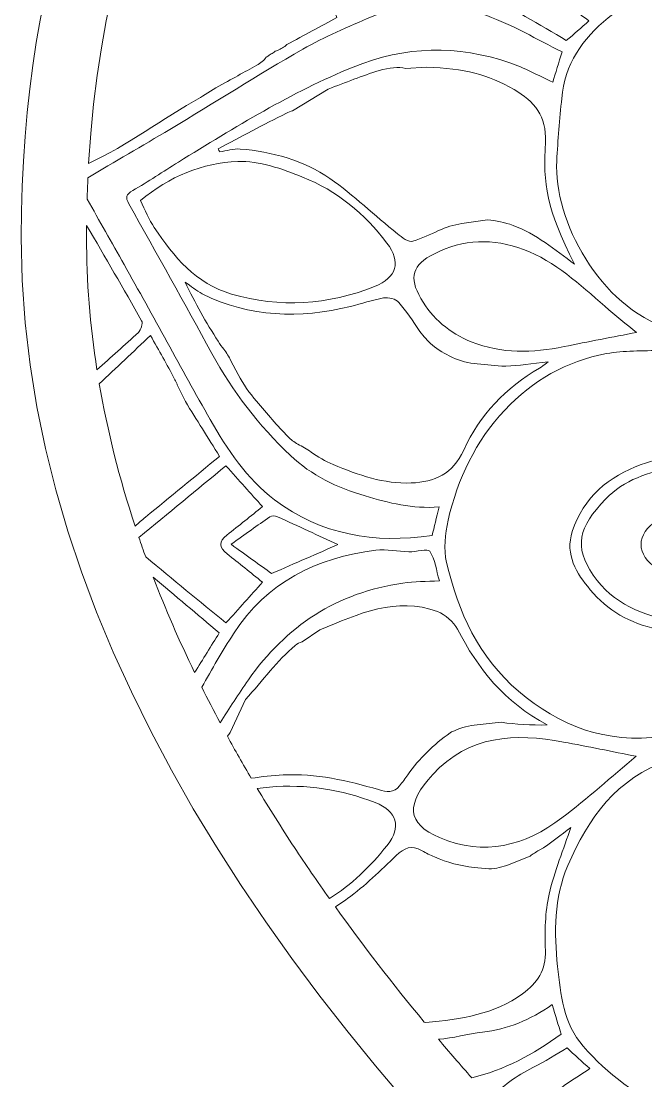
# Model space of a CAD drawing. Extents: x 12 to 8996, y -931 to -69.
# Drawn here: x 2301.9 to 2518.2, y -641.9 to -275.4 of the extents above; entities that cross this region are included whole.
import ezdxf

# ---------------------------------------------------------------- set-up
doc = ezdxf.new("R2010")
doc.units = 0
doc.header["$MEASUREMENT"] = 0
doc.layers.add('Layer 1', color=7, linetype='Continuous')

msp = doc.modelspace()

# ---------------------------------------------------------------- linework, layer by layer
at = {"layer": 'Layer 1', "lineweight": 0}
for points, knots in [([(3039.41, -71.03), (2929.37, -71.03), (2816.23, -144.48), (2788, -275.17), (2759.78, -144.5), (2646.61, -71.05), (2536.59, -71.03), (2417.39, -71.01), (2301.87, -157.19), (2301.87, -350.19), (2301.87, -666.4), (2788, -928.97), (2788, -928.97), (2788, -928.97), (3274.13, -666.4), (3274.13, -350.19), (3274.13, -157.21), (3158.6, -71.03), (3039.41, -71.03)], [0, 0, 0, 0, 1, 1, 1, 2, 2, 2, 3, 3, 3, 4, 4, 4, 5, 5, 5, 6, 6, 6, 6]), ([(2567.87, -116.9), (2578.47, -118.86), (2586.62, -125.21), (2594.75, -131.78), (2603.98, -139.23), (2607.58, -150.37), (2613.73, -159.27), (2611.31, -161.94), (2609.02, -164.46), (2606.52, -167.23), (2606.48, -167.17), (2606.44, -167.12), (2606.41, -167.06), (2606.29, -167.21), (2606.14, -167.33), (2606.01, -167.47), (2603.57, -163.59), (2599.41, -156.39), (2596.9, -153.63), (2584.22, -139.72), (2569.02, -130.8), (2549.87, -127.91), (2534.46, -125.58), (2519.07, -125.76), (2503.67, -125.39), (2489.65, -125.06), (2475.58, -126.3), (2461.53, -126.73), (2459.18, -126.8), (2458.25, -127.5), (2458.23, -129.94), (2458.2, -133.61), (2457.64, -137.28), (2457.58, -140.96), (2457.31, -157.31), (2456.8, -173.66), (2457.01, -190.01), (2457.25, -207.77), (2458.6, -225.57), (2466.57, -241.82), (2469.54, -247.9), (2474.7, -252.92), (2478.98, -258.33), (2480.98, -260.86), (2482.97, -263.52), (2485.45, -265.53), (2488.02, -267.61), (2494.57, -272.48), (2498.49, -275.25), (2495.79, -277.6), (2493.3, -279.77), (2490.64, -282.09), (2481.73, -276.11), (2470.8, -272.07), (2462.93, -263.05), (2452.8, -251.45), (2447.06, -238.32), (2446.14, -223.01), (2445.7, -215.68), (2444.93, -208.35), (2444.84, -201.01), (2444.78, -196.24), (2445.99, -191.46), (2446.09, -186.67), (2446.5, -167.63), (2446.79, -148.59), (2446.91, -129.56), (2446.94, -124.5), (2446.2, -119.45), (2445.83, -114.66), (2463.61, -114.66), (2481.41, -114.66), (2499.22, -114.66), (2504.93, -114.66), (2510.64, -114.76), (2516.34, -114.63), (2520.3, -114.54), (2524.25, -113.94), (2528.21, -113.89), (2535.57, -113.81), (2542.96, -113.61), (2550.29, -114.12), (2556.18, -114.54), (2562.03, -115.82), (2567.87, -116.9)], [0, 0, 0, 0, 1, 1, 1, 2, 2, 2, 3, 3, 3, 4, 4, 4, 5, 5, 5, 6, 6, 6, 7, 7, 7, 8, 8, 8, 9, 9, 9, 10, 10, 10, 11, 11, 11, 12, 12, 12, 13, 13, 13, 14, 14, 14, 15, 15, 15, 16, 16, 16, 17, 17, 17, 18, 18, 18, 19, 19, 19, 20, 20, 20, 21, 21, 21, 22, 22, 22, 23, 23, 23, 24, 24, 24, 25, 25, 25, 26, 26, 26, 27, 27, 27, 28, 28, 28, 28]), ([(2441.62, -116.24), (2442.31, -121.46), (2442.78, -126.7), (2442.78, -131.96), (2442.79, -142.03), (2442.31, -152.1), (2442.15, -162.16), (2442.12, -164.18), (2442.1, -165.59), (2441.93, -166.65), (2441.93, -166.65), (2441.61, -172.94), (2441.61, -172.94), (2441.61, -172.94), (2441.61, -194.56), (2441.61, -194.56), (2441.61, -194.56), (2441.19, -198.78), (2441.19, -198.78), (2441.19, -198.86), (2441.18, -198.95), (2441.18, -199.04), (2441.19, -199.03), (2441.19, -199.03), (2441.2, -199.03), (2441.2, -199.03), (2441.2, -218.31), (2441.2, -218.31), (2441.22, -218.39), (2441.27, -218.47), (2441.28, -218.56), (2441.44, -219.41), (2441.39, -220.27), (2441.46, -221.13), (2441.48, -221.27), (2441.5, -221.4), (2441.52, -221.54), (2430.83, -223.34), (2415.19, -225.76), (2404.52, -227.78), (2393.93, -229.78), (2394.87, -228.91), (2398.22, -239.02), (2402.11, -250.71), (2406.73, -262.16), (2411.19, -274.12), (2405.61, -277.13), (2399.88, -280.22), (2393.85, -283.47), (2392.94, -284.36), (2391.85, -284.99), (2390.66, -285.48), (2390.4, -285.59), (2390.12, -285.69), (2389.85, -285.79), (2389.41, -286.16), (2388.93, -286.45), (2388.41, -286.67), (2388.41, -286.67), (2387.78, -287.06), (2387.78, -287.06), (2387.47, -287.39), (2387.1, -287.66), (2386.69, -287.86), (2386, -288.92), (2384.87, -289.81), (2383.42, -290.61), (2379.2, -292.95), (2374.97, -295.27), (2369.28, -298.41), (2369.28, -298.41), (2364.71, -301.3), (2364.71, -301.3), (2364.49, -301.46), (2364.24, -301.62), (2363.95, -301.78), (2350.82, -308.99), (2338.84, -318.25), (2325.22, -324.6), (2331.75, -211.91), (2381.58, -147.1), (2441.62, -116.24)], [0, 0, 0, 0, 1, 1, 1, 2, 2, 2, 3, 3, 3, 4, 4, 4, 5, 5, 5, 6, 6, 6, 7, 7, 7, 8, 8, 8, 9, 9, 9, 10, 10, 10, 11, 11, 11, 12, 12, 12, 13, 13, 13, 14, 14, 14, 15, 15, 15, 16, 16, 16, 17, 17, 17, 18, 18, 18, 19, 19, 19, 20, 20, 20, 21, 21, 21, 22, 22, 22, 23, 23, 23, 24, 24, 24, 25, 25, 25, 26, 26, 26, 27, 27, 27, 27]), ([(2583.49, -282.99), (2581.67, -289.08), (2580.14, -294.21), (2578.48, -299.78), (2576.01, -299.12), (2573.48, -298.42), (2570.93, -297.77), (2561.76, -295.41), (2552.57, -295.29), (2543.77, -298.89), (2529.08, -304.9), (2526.16, -315.94), (2531.71, -331.91), (2533.18, -336.12), (2535.58, -340.18), (2538.31, -343.73), (2540.96, -347.18), (2544.58, -349.9), (2547.77, -352.94), (2543.6, -357.44), (2539.85, -361.48), (2536, -365.64), (2535.98, -365.63), (2535.96, -365.61), (2535.94, -365.6), (2535.87, -365.74), (2535.83, -365.9), (2535.75, -366.05), (2535.14, -367.64), (2534.15, -369.1), (2532.94, -370.18), (2532.8, -370.3), (2532.65, -370.4), (2532.51, -370.51), (2530.77, -373.6), (2528.47, -377.67), (2526.18, -381.73), (2502.24, -374.13), (2486.17, -344.35), (2487.31, -323.68), (2487.71, -316.47), (2488.37, -309.27), (2489.04, -302.07), (2490.14, -290.33), (2496.11, -281.49), (2505.15, -274.19), (2516.22, -265.25), (2527.89, -257.61), (2542.21, -255.27), (2560.42, -252.31), (2577.54, -254.55), (2592.42, -267.1), (2589.92, -271.3), (2587.4, -275.54), (2585.54, -278.67)], [0, 0, 0, 0, 1, 1, 1, 2, 2, 2, 3, 3, 3, 4, 4, 4, 5, 5, 5, 6, 6, 6, 7, 7, 7, 8, 8, 8, 9, 9, 9, 10, 10, 10, 11, 11, 11, 12, 12, 12, 13, 13, 13, 14, 14, 14, 15, 15, 15, 16, 16, 16, 17, 17, 17, 18, 18, 18, 18]), ([(2423.2, -273.84), (2436.38, -268.18), (2449.98, -268.78), (2463.1, -273.45), (2472.08, -276.65), (2480.42, -281.67), (2489.16, -285.93), (2487.96, -289.85), (2486.95, -293.17), (2485.93, -296.48), (2480.76, -294.1), (2476.07, -291.44), (2471.06, -289.73), (2452.84, -283.55), (2434.87, -283.89), (2416.81, -291.25), (2395.38, -299.99), (2375.86, -312.06), (2356.3, -324.14), (2351.02, -327.4), (2345.88, -330.89), (2340.48, -333.96), (2338.13, -335.29), (2337.89, -336.31), (2339.17, -338.6), (2348.81, -355.79), (2358.41, -373), (2367.86, -390.28), (2375.09, -403.5), (2384.14, -415.29), (2395.08, -425.59), (2402.42, -432.5), (2411.15, -436.72), (2420.94, -439.59), (2429.17, -442), (2437.22, -444.15), (2446.61, -443.41), (2445.66, -447.21), (2444.88, -450.35), (2444.14, -453.31), (2424.21, -456.16), (2405.71, -453.14), (2389.62, -440.95), (2379.98, -433.65), (2373.22, -423.63), (2367.32, -413.19), (2357.25, -395.39), (2347.51, -377.41), (2337.55, -359.55), (2333.29, -351.91), (2328.93, -344.33), (2324.7, -336.93), (2324.77, -334.43), (2324.87, -331.96), (2324.98, -329.51), (2334.14, -324.13), (2343.78, -318.53), (2353.36, -312.79), (2368.71, -303.58), (2383.84, -293.99), (2399.35, -285.08), (2406.95, -280.72), (2415.12, -277.3), (2423.2, -273.84)], [0, 0, 0, 0, 1, 1, 1, 2, 2, 2, 3, 3, 3, 4, 4, 4, 5, 5, 5, 6, 6, 6, 7, 7, 7, 8, 8, 8, 9, 9, 9, 10, 10, 10, 11, 11, 11, 12, 12, 12, 13, 13, 13, 14, 14, 14, 15, 15, 15, 16, 16, 16, 17, 17, 17, 18, 18, 18, 19, 19, 19, 20, 20, 20, 21, 21, 21, 21]), ([(2493.5, -359.45), (2490.14, -356.78), (2486.65, -354.39), (2483.28, -351.97), (2479.86, -349.5), (2476.14, -347.47), (2472.18, -346.01), (2472.18, -346.01), (2472.18, -346.01), (2472.18, -346.01), (2469.33, -344.97), (2466.36, -344.3), (2463.34, -344.03), (2463.34, -344.03), (2463.3, -344.03), (2463.3, -344.03), (2463.3, -344.03), (2454.48, -345.37), (2454.48, -345.37), (2451.68, -345.8), (2448.97, -346.63), (2446.41, -347.83), (2443.61, -349.15), (2440.63, -350.5), (2437.52, -351.49), (2436.13, -351.93), (2433.69, -350.17), (2432.14, -348.91), (2424.31, -342.59), (2416.99, -335.58), (2408.78, -329.81), (2399.6, -323.36), (2388.8, -320.56), (2377.65, -319.58), (2375.36, -319.38), (2372.97, -320.24), (2370.62, -320.61), (2370.45, -320.24), (2370.27, -319.87), (2370.1, -319.49), (2377.97, -315.39), (2385.75, -311.1), (2393.73, -307.23), (2394.44, -306.89), (2395.13, -306.59), (2395.82, -306.32), (2395.82, -306.32), (2408.13, -298.86), (2408.13, -298.86), (2414.3, -296.59), (2419.95, -294.2), (2425.8, -292.45), (2429.36, -291.39), (2432.4, -291.11), (2435.08, -291.74), (2435.08, -291.74), (2442.07, -291.22), (2442.07, -291.22), (2455.86, -291.86), (2463.06, -293.68), (2472.55, -299.04), (2479.57, -303.01), (2483.89, -308.22), (2483.4, -317.15), (2482.59, -331.78), (2483.64, -340.17), (2493.5, -359.45)], [0, 0, 0, 0, 1, 1, 1, 2, 2, 2, 3, 3, 3, 4, 4, 4, 5, 5, 5, 6, 6, 6, 7, 7, 7, 8, 8, 8, 9, 9, 9, 10, 10, 10, 11, 11, 11, 12, 12, 12, 13, 13, 13, 14, 14, 14, 15, 15, 15, 16, 16, 16, 17, 17, 17, 18, 18, 18, 19, 19, 19, 20, 20, 20, 21, 21, 21, 22, 22, 22, 22]), ([(2376.87, -323.89), (2384.3, -323.59), (2392.21, -326.44), (2399.33, -329.3), (2411.1, -334.02), (2420.86, -341.88), (2428.5, -352.11), (2433.5, -358.8), (2432, -364.05), (2424.25, -367.13), (2408.06, -373.57), (2391.55, -374.62), (2374.73, -369.79), (2362.29, -366.21), (2354.78, -356.85), (2347.97, -346.78), (2346.08, -343.99), (2344.85, -340.75), (2343.17, -337.43), (2353.17, -329.09), (2364.63, -324.38), (2376.87, -323.89)], [0, 0, 0, 0, 1, 1, 1, 2, 2, 2, 3, 3, 3, 4, 4, 4, 5, 5, 5, 6, 6, 6, 7, 7, 7, 7]), ([(2324.49, -350.19), (2324.49, -348.78), (2324.52, -347.41), (2324.53, -346.02), (2330.93, -356.99), (2337.32, -367.97), (2343.59, -379.03), (2344.09, -379.9), (2343.34, -382.2), (2342.44, -383.05), (2337.75, -387.43), (2332.89, -391.65), (2328.12, -395.95), (2325.71, -380.54), (2324.49, -365.28), (2324.49, -350.19)], [0, 0, 0, 0, 1, 1, 1, 2, 2, 2, 3, 3, 3, 4, 4, 4, 5, 5, 5, 5]), ([(2514.93, -383.05), (2506.73, -384.65), (2498.27, -386.23), (2489.85, -387.96), (2478.97, -390.19), (2468.27, -390.5), (2457.71, -386.25), (2450.16, -383.22), (2444.3, -378.24), (2440.28, -371.32), (2436, -363.94), (2437.29, -359.65), (2444.95, -355.8), (2454.95, -350.78), (2465.31, -350.36), (2475.85, -354.34), (2486.89, -358.52), (2495.27, -366.44), (2503.94, -374), (2507.64, -377.23), (2511.52, -380.25), (2514.93, -383.05)], [0, 0, 0, 0, 1, 1, 1, 2, 2, 2, 3, 3, 3, 4, 4, 4, 5, 5, 5, 6, 6, 6, 7, 7, 7, 7]), ([(2364.58, -369.69), (2381.09, -377.92), (2398.31, -378.29), (2415.89, -374.06), (2419.73, -373.14), (2423.48, -371.73), (2427.37, -371.12), (2429.06, -370.86), (2431.65, -371.46), (2432.67, -372.66), (2435.23, -375.66), (2437.42, -378.97), (2439.96, -382.67), (2441.17, -384.43), (2442.61, -386.02), (2444.26, -387.39), (2444.26, -387.39), (2444.26, -387.39), (2444.26, -387.39), (2446.3, -389.09), (2448.57, -390.5), (2451, -391.58), (2451, -391.58), (2451.24, -391.69), (2451.24, -391.69), (2453.95, -392.9), (2456.83, -393.65), (2459.77, -393.93), (2459.77, -393.93), (2468.26, -394.73), (2468.26, -394.73), (2468.74, -394.71), (2469.22, -394.67), (2469.71, -394.67), (2474.2, -394.66), (2478.68, -393.82), (2484.32, -393.24), (2482.75, -394.38), (2482.1, -394.95), (2481.36, -395.38), (2469.69, -402.15), (2460.67, -411.58), (2455.1, -423.76), (2451.34, -431.99), (2445.09, -434.8), (2436.91, -435.11), (2427.41, -435.47), (2418.78, -432.46), (2409.88, -428.71), (2407.18, -427.57), (2404.61, -426.13), (2402.24, -424.41), (2402.24, -424.41), (2402.24, -424.41), (2402.24, -424.41), (2400.8, -423.37), (2399.24, -422.53), (2397.68, -421.68), (2396.42, -421), (2395.22, -420.07), (2394.32, -419.15), (2390.57, -415.33), (2387.1, -411.25), (2383.33, -406.86), (2380.9, -404.03), (2378.78, -400.91), (2377.04, -397.6), (2377.04, -397.6), (2374.52, -392.82), (2374.52, -392.82), (2373.79, -391.43), (2372.98, -390.09), (2372.02, -388.84), (2371.38, -388), (2370.74, -387.09), (2370.1, -386.1), (2365.89, -379.6), (2362.02, -372.88), (2358.65, -365.6), (2360.62, -366.98), (2362.46, -368.63), (2364.58, -369.69)], [0, 0, 0, 0, 1, 1, 1, 2, 2, 2, 3, 3, 3, 4, 4, 4, 5, 5, 5, 6, 6, 6, 7, 7, 7, 8, 8, 8, 9, 9, 9, 10, 10, 10, 11, 11, 11, 12, 12, 12, 13, 13, 13, 14, 14, 14, 15, 15, 15, 16, 16, 16, 17, 17, 17, 18, 18, 18, 19, 19, 19, 20, 20, 20, 21, 21, 21, 22, 22, 22, 23, 23, 23, 24, 24, 24, 25, 25, 25, 26, 26, 26, 27, 27, 27, 27]), ([(2346.64, -384.09), (2349.61, -389.38), (2352.39, -394.14), (2354.89, -398.99), (2355.19, -399.56), (2355.49, -400.12), (2355.78, -400.69), (2355.84, -400.82), (2355.89, -400.97), (2355.92, -401.13), (2355.92, -401.13), (2358.72, -406.95), (2358.72, -406.95), (2362.64, -413.22), (2366.56, -419.51), (2370.56, -425.91), (2361.99, -432.95), (2353.45, -439.92), (2344.96, -446.94), (2343.73, -447.96), (2342.51, -448.98), (2341.31, -450.03), (2335.86, -433.47), (2331.72, -417.05), (2328.92, -400.8), (2334.77, -395.28), (2340.67, -389.73), (2346.64, -384.09)], [0, 0, 0, 0, 1, 1, 1, 2, 2, 2, 3, 3, 3, 4, 4, 4, 5, 5, 5, 6, 6, 6, 7, 7, 7, 8, 8, 8, 9, 9, 9, 9]), ([(2523.8, -515.83), (2523.8, -518.1), (2523.8, -520.37), (2523.8, -522.77), (2504.29, -525.47), (2488.24, -519.16), (2474.08, -507.17), (2460.23, -495.44), (2453.2, -479.74), (2449.18, -462.61), (2448.1, -458.02), (2448.63, -452.72), (2449.7, -448.03), (2452.99, -433.72), (2459.23, -420.63), (2469.34, -409.89), (2478.88, -399.75), (2490.72, -392.93), (2504.5, -390.36), (2510.61, -389.22), (2517, -389.56), (2523.76, -389.2), (2523.76, -394.42), (2523.94, -398.81), (2523.61, -403.15), (2523.61, -403.15), (2524.53, -409.49), (2524.53, -409.49), (2525.67, -414.52), (2526.84, -419.73), (2528.13, -425.41), (2524.36, -426.47), (2520.37, -427.3), (2516.6, -428.72), (2505.32, -432.95), (2496.57, -439.95), (2492.71, -451.87), (2490.08, -459.99), (2494.2, -466.41), (2498.93, -472.06), (2504.89, -479.17), (2512.7, -483.81), (2522.03, -485.58), (2524.08, -485.96), (2526.06, -486.74), (2528.07, -487.33), (2527.04, -492.05), (2525.92, -496.41), (2525.19, -500.85), (2525.19, -500.85), (2523.77, -512.81), (2523.77, -512.81), (2523.8, -513.66), (2523.8, -514.65), (2523.8, -515.83)], [0, 0, 0, 0, 1, 1, 1, 2, 2, 2, 3, 3, 3, 4, 4, 4, 5, 5, 5, 6, 6, 6, 7, 7, 7, 8, 8, 8, 9, 9, 9, 10, 10, 10, 11, 11, 11, 12, 12, 12, 13, 13, 13, 14, 14, 14, 15, 15, 15, 16, 16, 16, 17, 17, 17, 18, 18, 18, 18]), ([(2345, -460.73), (2344.19, -458.49), (2343.4, -456.25), (2342.64, -454.01), (2352.9, -445.55), (2362.75, -437.43), (2372.77, -429.18), (2377.35, -434.28), (2381.32, -438.71), (2385.44, -443.3), (2381.4, -446.54), (2377.28, -449.89), (2373.1, -453.15), (2370.21, -455.4), (2370.35, -457.46), (2373.17, -459.65), (2377.28, -462.86), (2381.33, -466.15), (2385.44, -469.44), (2381.28, -474.08), (2377.24, -478.59), (2372.79, -483.54), (2363.65, -476.04), (2354.56, -468.58), (2345, -460.73)], [0, 0, 0, 0, 1, 1, 1, 2, 2, 2, 3, 3, 3, 4, 4, 4, 5, 5, 5, 6, 6, 6, 7, 7, 7, 8, 8, 8, 8]), ([(2522.34, -464.88), (2526.93, -467.71), (2532.18, -469.49), (2537.16, -471.75), (2535.19, -474.84), (2532.9, -478.52), (2530.47, -482.11), (2530.09, -482.68), (2529.03, -483.26), (2528.42, -483.14), (2517.19, -480.89), (2506.79, -477.03), (2499.99, -467.04), (2493.17, -457.01), (2494.82, -450.62), (2504.22, -440.68), (2510.53, -434.02), (2519.29, -431.36), (2528.15, -429.56), (2528.84, -429.41), (2530.05, -430.05), (2530.49, -430.68), (2532.88, -434.18), (2535.11, -437.78), (2537.1, -440.89), (2532.07, -443.24), (2526.85, -445.1), (2522.25, -447.95), (2514.57, -452.72), (2514.6, -460.11), (2522.34, -464.88)], [0, 0, 0, 0, 1, 1, 1, 2, 2, 2, 3, 3, 3, 4, 4, 4, 5, 5, 5, 6, 6, 6, 7, 7, 7, 8, 8, 8, 9, 9, 9, 10, 10, 10, 10]), ([(2374.57, -456.35), (2379.44, -452.87), (2383.63, -449.78), (2387.94, -446.86), (2388.57, -446.43), (2389.86, -446.46), (2390.61, -446.8), (2397.79, -450.03), (2404.92, -453.38), (2411.54, -456.45), (2404.56, -459.49), (2396.85, -462.85), (2388.57, -466.46), (2384.47, -463.5), (2379.81, -460.14), (2374.57, -456.35)], [0, 0, 0, 0, 1, 1, 1, 2, 2, 2, 3, 3, 3, 4, 4, 4, 5, 5, 5, 5]), ([(2375.39, -487.29), (2386.83, -469.42), (2404.22, -460.98), (2424.71, -458.36), (2428.43, -457.88), (2432.32, -458.86), (2436.14, -458.95), (2438.64, -459.01), (2442.68, -457.7), (2443.37, -458.75), (2445.21, -461.55), (2445.61, -465.3), (2446.67, -468.98), (2442.13, -469.24), (2438.03, -469.18), (2434.02, -469.76), (2411.29, -473.04), (2393.55, -484.58), (2380.55, -503.26), (2377.17, -508.12), (2373.93, -513.09), (2370.77, -518.1), (2368.57, -513.98), (2366.44, -509.87), (2364.4, -505.77), (2367.93, -499.53), (2371.52, -493.32), (2375.39, -487.29)], [0, 0, 0, 0, 1, 1, 1, 2, 2, 2, 3, 3, 3, 4, 4, 4, 5, 5, 5, 6, 6, 6, 7, 7, 7, 8, 8, 8, 9, 9, 9, 9]), ([(2370.45, -487), (2367.68, -491.46), (2364.82, -496.05), (2361.92, -500.72), (2356.58, -489.67), (2351.82, -478.68), (2347.62, -467.74), (2355.22, -474.13), (2362.81, -480.55), (2370.45, -487)], [0, 0, 0, 0, 1, 1, 1, 2, 2, 2, 3, 3, 3, 3]), ([(2374.26, -521.45), (2374.26, -521.45), (2379.54, -510.07), (2379.54, -510.07), (2385.58, -503.35), (2390.52, -496.54), (2396.79, -491.34), (2397.51, -490.75), (2398.3, -490.36), (2399.12, -490.05), (2399.12, -490.05), (2405.3, -485.96), (2405.3, -485.96), (2418.81, -480.35), (2431.66, -474.33), (2446.08, -479.61), (2448.61, -480.54), (2451.73, -483.25), (2452.95, -485.65), (2459.97, -499.41), (2469.24, -510.93), (2484.02, -518.85), (2478.45, -518.91), (2473.15, -518.67), (2468.09, -517.9), (2468.09, -517.9), (2458.77, -518.94), (2458.77, -518.94), (2456.04, -519.25), (2453.41, -520.08), (2450.92, -521.24), (2450.92, -521.24), (2450.88, -521.26), (2450.88, -521.26), (2450.88, -521.26), (2450.43, -521.57), (2450.43, -521.57), (2444.74, -525.54), (2439.75, -530.45), (2435.71, -536.09), (2434.78, -537.38), (2433.86, -538.65), (2432.92, -539.91), (2430.96, -542.55), (2428.31, -541.97), (2425.63, -541.2), (2414.84, -538.13), (2403.95, -535.53), (2392.63, -536.12), (2388.9, -536.32), (2385.2, -536.67), (2381.56, -537.3), (2378.69, -532.44), (2375.93, -527.58), (2373.27, -522.73), (2373.61, -522.31), (2373.92, -521.86), (2374.26, -521.45)], [0, 0, 0, 0, 1, 1, 1, 2, 2, 2, 3, 3, 3, 4, 4, 4, 5, 5, 5, 6, 6, 6, 7, 7, 7, 8, 8, 8, 9, 9, 9, 10, 10, 10, 11, 11, 11, 12, 12, 12, 13, 13, 13, 14, 14, 14, 15, 15, 15, 16, 16, 16, 17, 17, 17, 18, 18, 18, 19, 19, 19, 19]), ([(2514.82, -529.68), (2506.32, -536.76), (2497.99, -544.25), (2489.1, -551), (2476.34, -560.69), (2462.2, -564.34), (2446.78, -557.83), (2435.2, -552.94), (2435.13, -546.06), (2444.39, -535.97), (2456.92, -522.3), (2472.88, -521.62), (2489.65, -524.74), (2498.11, -526.31), (2506.53, -528.05), (2514.82, -529.68)], [0, 0, 0, 0, 1, 1, 1, 2, 2, 2, 3, 3, 3, 4, 4, 4, 5, 5, 5, 5]), ([(2496.49, -629.99), (2489.66, -622.19), (2488.62, -612.06), (2487.61, -602.45), (2486.38, -590.72), (2486.34, -578.7), (2491.14, -567.5), (2498.17, -551.11), (2508.04, -537.24), (2526.18, -531.05), (2528.53, -535.19), (2530.9, -539.37), (2533.17, -543.36), (2533.17, -543.36), (2535.84, -546.98), (2535.84, -546.98), (2539.78, -551.2), (2543.54, -555.22), (2547.11, -559.05), (2542.91, -564.22), (2538.3, -569.09), (2534.65, -574.6), (2529.61, -582.21), (2528.03, -590.93), (2529.83, -599.87), (2531.58, -608.56), (2543.63, -616.28), (2554.81, -616.38), (2558.79, -616.42), (2562.83, -616.55), (2566.75, -615.98), (2570.63, -615.43), (2574.4, -614.05), (2578.43, -612.98), (2580.05, -618.31), (2581.61, -623.4), (2583.31, -628.96), (2583.31, -628.96), (2584.83, -632.83), (2584.83, -632.83), (2587.42, -637.2), (2589.86, -641.33), (2592.42, -645.67), (2584.06, -652.42), (2574.88, -656.96), (2564.05, -658.03), (2551.24, -659.3), (2538.77, -658.29), (2527.01, -652.76), (2515.31, -647.26), (2505, -639.72), (2496.49, -629.99)], [0, 0, 0, 0, 1, 1, 1, 2, 2, 2, 3, 3, 3, 4, 4, 4, 5, 5, 5, 6, 6, 6, 7, 7, 7, 8, 8, 8, 9, 9, 9, 10, 10, 10, 11, 11, 11, 12, 12, 12, 13, 13, 13, 14, 14, 14, 15, 15, 15, 16, 16, 16, 17, 17, 17, 17]), ([(2396.48, -561.22), (2391.99, -554.41), (2387.71, -547.61), (2383.64, -540.82), (2385, -540.61), (2386.39, -540.44), (2387.83, -540.33), (2400.61, -539.28), (2412.69, -541.1), (2424.44, -545.71), (2432.06, -548.7), (2433.67, -554.12), (2428.61, -560.49), (2422.72, -567.89), (2416.1, -574.16), (2408.63, -578.92), (2404.44, -573.02), (2400.36, -567.11), (2396.48, -561.22)], [0, 0, 0, 0, 1, 1, 1, 2, 2, 2, 3, 3, 3, 4, 4, 4, 5, 5, 5, 6, 6, 6, 6]), ([(2414.85, -578.93), (2420.9, -574.52), (2426.29, -569.18), (2431.76, -564.03), (2434.54, -561.41), (2436.93, -560.11), (2440.7, -562.35), (2442.07, -563.17), (2443.51, -563.87), (2445.02, -564.52), (2449.36, -566.42), (2453.98, -567.62), (2458.69, -568.11), (2458.69, -568.11), (2463.85, -568.65), (2463.85, -568.65), (2463.86, -568.65), (2463.87, -568.65), (2463.88, -568.65), (2466.27, -568.49), (2468.64, -568.01), (2470.86, -567.12), (2470.86, -567.12), (2478.07, -564.21), (2478.07, -564.21), (2479.06, -563.49), (2480.1, -562.81), (2481.22, -562.19), (2485.36, -559.92), (2488.96, -556.68), (2492.22, -554.31), (2489.73, -561.72), (2486.48, -569.38), (2484.69, -577.38), (2483.28, -583.64), (2483.14, -590.34), (2483.4, -596.8), (2483.68, -603.65), (2480.65, -608.12), (2475.49, -611.83), (2465.68, -618.9), (2454.36, -620.73), (2441.98, -621.76), (2441.98, -621.76), (2441.47, -621.67), (2441.47, -621.67), (2430.45, -608.36), (2420.16, -595.06), (2410.66, -581.8), (2412.07, -580.88), (2413.47, -579.93), (2414.85, -578.93)], [0, 0, 0, 0, 1, 1, 1, 2, 2, 2, 3, 3, 3, 4, 4, 4, 5, 5, 5, 6, 6, 6, 7, 7, 7, 8, 8, 8, 9, 9, 9, 10, 10, 10, 11, 11, 11, 12, 12, 12, 13, 13, 13, 14, 14, 14, 15, 15, 15, 16, 16, 16, 17, 17, 17, 17]), ([(2446.34, -627.55), (2451.42, -627.23), (2456.51, -625.7), (2461.63, -625.13), (2470.31, -624.16), (2478.04, -620.91), (2485.76, -615.59), (2486.92, -619.43), (2487.89, -622.65), (2488.84, -625.79), (2479.21, -632.8), (2469.05, -638.27), (2457.87, -640.92), (2453.95, -636.46), (2450.1, -632), (2446.34, -627.55)], [0, 0, 0, 0, 1, 1, 1, 2, 2, 2, 3, 3, 3, 4, 4, 4, 5, 5, 5, 5]), ([(2479.04, -637.36), (2483.24, -635.29), (2487.18, -632.72), (2490.88, -630.59), (2493.49, -632.96), (2496.01, -635.26), (2498.73, -637.73), (2493.99, -641.06), (2489.03, -643.71), (2485.12, -647.45), (2481.25, -651.14), (2477.58, -654.96), (2474.29, -659.03), (2470.91, -655.41), (2467.59, -651.78), (2464.33, -648.16), (2468.49, -643.86), (2473.31, -640.17), (2479.04, -637.36)], [0, 0, 0, 0, 1, 1, 1, 2, 2, 2, 3, 3, 3, 4, 4, 4, 5, 5, 5, 6, 6, 6, 6])]:
    msp.add_open_spline(points, degree=3, knots=knots, dxfattribs=at)

doc.saveas('drawing.dxf')
